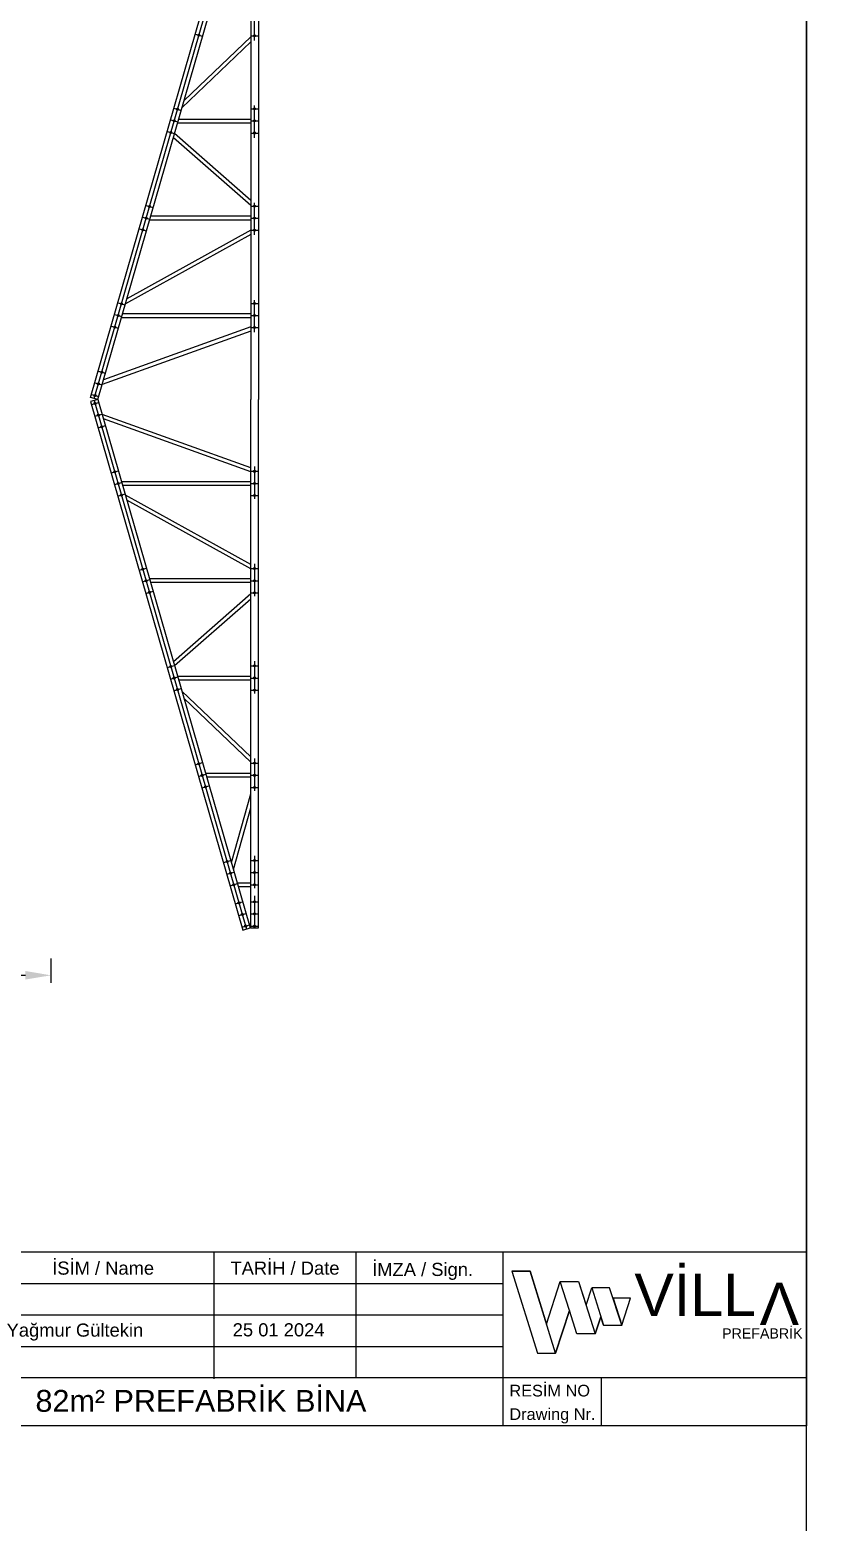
# Model space of a CAD drawing. Header units: millimetres. Extents: x 202729 to 220821, y -210537 to -202962.
# Drawn here: x 209312 to 209934, y -207576 to -206403 of the extents above; entities that cross this region are included whole.
import ezdxf
from ezdxf.enums import TextEntityAlignment as Align

# ---------------------------------------------------------------- set-up
doc = ezdxf.new("R2010")
doc.units = ezdxf.units.MM
doc.header["$MEASUREMENT"] = 0
for name, color, linetype in [('1', 250, 'Continuous'), ('Block1', 255, 'Continuous'), ('DUVAR', 7, 'Continuous'), ('ZEMİN', 191, 'Continuous'), ('ÖLÇÜLENDİRME', 121, 'Continuous')]:
    doc.layers.add(name, color=color, linetype=linetype)
doc.styles.add('133', font='times.ttf')
doc.styles.get("Standard").update_dxf_attribs({"font": 'arial.ttf'})
doc.dimstyles.new('MAKAS', dxfattribs={"dimscale": 20, "dimtxt": 1.3, "dimasz": 1, "dimexe": 0.3, "dimexo": 0.3, "dimgap": 0.1, "dimtad": 1, "dimrnd": 1, "dimzin": 12, "dimdsep": 46, "dimlunit": 6, "dimtxsty": '133', "dimcen": 0.8, "dimdle": 0.0005, "dimclrd": 4, "dimclre": 6, "dimclrt": 2, "dimazin": 3, "dimtfac": 1, "dimtmove": 0, "dimatfit": 2, "dimldrblk": 'DOTSMALL', "dimfxl": 0, "dimtolj": 1, "dimtzin": 0, "dimarcsym": 0})

# ---------------------------------------------------------------- blocks, each defined once
blk = doc.blocks.new('*D7374')
at = {"layer": 'Defpoints', "color": 0}
for p in [(208993.1, -207127.2), (209328.9, -207127.2), (209328.9, -207146.4)]:
    blk.add_point(p, dxfattribs=at)
at = {"layer": 'DUVAR', "color": 6, "lineweight": -2}
for p, q in [((208993.1, -207133.2), (208993.1, -207152.4)), ((209328.9, -207133.2), (209328.9, -207152.4))]:
    blk.add_line(p, q, dxfattribs=at)
at = {"layer": 'DUVAR', "color": 4, "lineweight": -2}
blk.add_line((209013.1, -207146.4), (209308.9, -207146.4), dxfattribs=at)
at = {"layer": 'DUVAR', "color": 4}
for points in [[(209013.1, -207143), (209013.1, -207149.7), (208993.1, -207146.4)], [(209308.9, -207149.7), (209308.9, -207143), (209328.9, -207146.4)]]:
    blk.add_solid(points, dxfattribs=at)
at = {"layer": 'DUVAR', "color": 2, "insert": (209161, -207131.2), "char_height": 26, "attachment_point": 5, "style": '133'}
blk.add_mtext('\\A1;336', dxfattribs=at)
blk = doc.blocks.new('_DotSmall')
at = {"color": 0, "linetype": 'ByBlock', "const_width": 0.5}
blk.add_lwpolyline([(-0.0625, 0, 1), (0.0625, 0, 1)], format="xyb", close=True, dxfattribs=at)

msp = doc.modelspace()

# ---------------------------------------------------------------- linework, layer by layer
at = {"linetype": 'Continuous', "lineweight": 25}
msp.add_line((209922.706, -207462.963), (209073.941, -207462.963), dxfattribs=at)
at = {"color": 254, "linetype": 'Continuous', "lineweight": 25, "ltscale": 1}
for p, q in [((209922.706, -207462.963), (209684.134, -207462.963)), ((209761.26, -207462.963), (209761.26, -207500.565))]:
    msp.add_line(p, q, dxfattribs=at)
at = {"color": 2}
for points in [[(209922.706, -203379.081), (220819.065, -203379.081), (220819.065, -210537.41), (209922.706, -210537.41)], [(209922.706, -207500.565), (207778.624, -207500.565), (207778.624, -206045.924), (209922.706, -206045.924)], [(209073.941, -207363.864), (209922.706, -207363.864), (209922.706, -207500.565), (209073.941, -207500.565)]]:
    msp.add_lwpolyline(points, close=True, dxfattribs=at)
msp.add_lwpolyline([(209691.032, -207379.011), (209711.313, -207443.406), (209725.435, -207443.406), (209705.488, -207379.011), (209691.032, -207379.011), (209705.488, -207379.011), (209718.429, -207420.789), (209729.142, -207387.065), (209743.617, -207387.065), (209756.503, -207428.345), (209742.205, -207428.345), (209736.361, -207409.878), (209725.435, -207443.406), (209736.361, -207409.878), (209729.142, -207387.065), (209743.617, -207387.065), (209749.42, -207405.654), (209754.032, -207392.004), (209763.034, -207421.465), (209761.065, -207415.019), (209756.503, -207428.345), (209761.065, -207415.019), (209763.034, -207421.465), (209777.509, -207421.465), (209784.394, -207400.295), (209770.66, -207400.295), (209777.509, -207421.465), (209767.977, -207392.004), (209754.032, -207392.004)])
at = {"layer": '1', "color": 7, "linetype": 'Continuous', "lineweight": 25, "ltscale": 1}
msp.add_line((209684.134, -207363.864), (209684.134, -207500.565), dxfattribs=at)
at = {"layer": '1', "color": 254, "linetype": 'Continuous', "lineweight": 25, "ltscale": 1, "flags": 128}
for points in [[(209456.891, -207363.864), (209456.891, -207463.595)], [(209568.404, -207363.864), (209568.404, -207462.963)]]:
    msp.add_lwpolyline(points, dxfattribs=at)
at = {"layer": '1', "color": 255, "linetype": 'Continuous', "lineweight": 25, "ltscale": 1, "flags": 128}
for points in [[(209073.941, -207388.639), (209284.526, -207388.639), (209456.891, -207388.639), (209527.113, -207388.639), (209684.134, -207388.639)], [(209073.941, -207413.414), (209284.526, -207413.414), (209456.891, -207413.414), (209527.113, -207413.414), (209684.134, -207413.414)], [(209073.941, -207438.188), (209284.526, -207438.188), (209456.891, -207438.188), (209527.113, -207438.188), (209684.134, -207438.188)]]:
    msp.add_lwpolyline(points, dxfattribs=at)
at = {"layer": 'Block1', "color": 1}
for p, q in [((209360.009, -206691.989), (209479.752, -206276.489)), ((209365.774, -206693.65), (209485.517, -206278.15)), ((209485.963, -206278.15), (209485.963, -206693.65)), ((209491.963, -206278.15), (209491.963, -206693.65)), ((209485.963, -206412.591), (209431.88, -206464.268)), ((209485.963, -206408.442), (209433.53, -206458.542)), ((209428.456, -206476.15), (209485.963, -206476.15)), ((209429.32, -206473.15), (209485.963, -206473.15)), ((209425.167, -206487.562), (209485.963, -206541.01)), ((209426.085, -206484.375), (209485.963, -206537.015)), ((209485.963, -206552.65), (209406.409, -206552.65)), ((209485.963, -206549.65), (209407.274, -206549.65)), ((209485.963, -206564.023), (209387.43, -206618.507)), ((209485.963, -206560.595), (209388.605, -206614.429)), ((209384.363, -206629.15), (209485.963, -206629.15)), ((209385.227, -206626.15), (209485.963, -206626.15)), ((209365.774, -206693.65), (209360.009, -206691.989)), ((209365.774, -206693.65), (209360.009, -206695.312)), ((209360.009, -206695.312), (209479.752, -207110.812)), ((209365.774, -206693.65), (209485.517, -207109.15)), ((209485.963, -207109.15), (209485.963, -206693.65)), ((209491.963, -207109.15), (209491.963, -206693.65)), ((209384.363, -206758.15), (209485.963, -206758.15)), ((209385.227, -206761.15), (209485.963, -206761.15)), ((209485.963, -206823.277), (209387.43, -206768.793)), ((209485.963, -206826.705), (209388.605, -206772.871)), ((209485.963, -206834.65), (209406.409, -206834.65)), ((209485.963, -206837.65), (209407.274, -206837.65)), ((209425.167, -206899.738), (209485.963, -206846.29)), ((209426.085, -206902.925), (209485.963, -206850.285)), ((209428.456, -206911.15), (209485.963, -206911.15)), ((209429.32, -206914.15), (209485.963, -206914.15)), ((209485.963, -206974.709), (209431.88, -206923.032)), ((209485.963, -206978.858), (209433.53, -206928.759)), ((209485.963, -206987.65), (209450.502, -206987.65)), ((209485.963, -206990.65), (209451.367, -206990.65)), ((209470.722, -207057.812), (209485.963, -207003.762)), ((209472.298, -207063.279), (209485.963, -207014.817)), ((209475.286, -207073.65), (209485.963, -207073.65)), ((209476.151, -207076.65), (209485.963, -207076.65)), ((209479.752, -207110.812), (209485.517, -207109.15)), ((209485.963, -207106.15), (209484.652, -207106.15)), ((209485.963, -207109.15), (209485.517, -207109.15)), ((209485.963, -207109.15), (209491.963, -207109.15))]:
    msp.add_line(p, q, dxfattribs=at)
at = {"layer": 'Block1', "color": 2}
for p, q in [((209362.892, -206692.819), (209482.634, -206277.319)), ((209442.299, -206406.448), (209448.064, -206408.109)), ((209485.963, -206407.65), (209491.963, -206407.65)), ((209425.514, -206464.691), (209431.279, -206466.352)), ((209485.963, -206465.15), (209491.963, -206465.15)), ((209420.252, -206482.948), (209426.018, -206484.609)), ((209422.883, -206473.819), (209428.648, -206475.481)), ((209485.963, -206474.65), (209491.963, -206474.65)), ((209485.963, -206484.15), (209491.963, -206484.15)), ((209403.467, -206541.191), (209409.233, -206542.852)), ((209485.963, -206541.65), (209491.963, -206541.65)), ((209400.837, -206550.319), (209406.602, -206551.981)), ((209485.963, -206551.15), (209491.963, -206551.15)), ((209398.206, -206559.448), (209403.971, -206561.109)), ((209485.963, -206560.65), (209491.963, -206560.65)), ((209381.421, -206617.691), (209387.186, -206619.352)), ((209485.963, -206618.15), (209491.963, -206618.15)), ((209376.16, -206635.948), (209381.925, -206637.609)), ((209378.79, -206626.819), (209384.556, -206628.481)), ((209485.963, -206627.65), (209491.963, -206627.65)), ((209485.963, -206637.15), (209491.963, -206637.15)), ((209365.942, -206671.401), (209371.708, -206673.062)), ((209363.312, -206680.529), (209369.077, -206682.191)), ((209360.681, -206689.658), (209366.446, -206691.319)), ((209362.892, -206694.481), (209482.634, -207109.981)), ((209360.681, -206697.642), (209366.446, -206695.981)), ((209363.312, -206706.771), (209369.077, -206705.109)), ((209365.942, -206715.899), (209371.708, -206714.238)), ((209376.16, -206751.353), (209381.925, -206749.691)), ((209485.963, -206750.15), (209491.963, -206750.15)), ((209378.79, -206760.481), (209384.556, -206758.82)), ((209485.963, -206759.65), (209491.963, -206759.65)), ((209381.421, -206769.61), (209387.186, -206767.948)), ((209485.963, -206769.15), (209491.963, -206769.15)), ((209398.206, -206827.852), (209403.971, -206826.191)), ((209400.837, -206836.981), (209406.602, -206835.319)), ((209485.963, -206826.65), (209491.963, -206826.65)), ((209485.963, -206836.15), (209491.963, -206836.15)), ((209403.467, -206846.109), (209409.233, -206844.448)), ((209485.963, -206845.65), (209491.963, -206845.65)), ((209420.252, -206904.352), (209426.018, -206902.691)), ((209485.963, -206903.15), (209491.963, -206903.15)), ((209422.883, -206913.481), (209428.648, -206911.819)), ((209485.963, -206912.65), (209491.963, -206912.65)), ((209425.514, -206922.609), (209431.279, -206920.948)), ((209485.963, -206922.15), (209491.963, -206922.15)), ((209442.299, -206980.852), (209448.064, -206979.191)), ((209444.93, -206989.981), (209450.695, -206988.319)), ((209485.963, -206979.65), (209491.963, -206979.65)), ((209447.56, -206999.109), (209453.326, -206997.448)), ((209485.963, -206989.15), (209491.963, -206989.15)), ((209485.963, -206998.65), (209491.963, -206998.65)), ((209464.452, -207057.724), (209470.218, -207056.062)), ((209485.963, -207056.15), (209491.963, -207056.15)), ((209467.083, -207066.852), (209472.848, -207065.191)), ((209485.963, -207065.65), (209491.963, -207065.65)), ((209469.714, -207075.981), (209475.479, -207074.319)), ((209485.963, -207075.15), (209491.963, -207075.15)), ((209473.818, -207090.224), (209479.584, -207088.562)), ((209485.963, -207088.65), (209491.963, -207088.65)), ((209476.449, -207099.352), (209482.215, -207097.691)), ((209485.963, -207098.15), (209491.963, -207098.15)), ((209479.08, -207108.481), (209484.845, -207106.819)), ((209485.963, -207107.65), (209491.963, -207107.65))]:
    msp.add_line(p, q, dxfattribs=at)
at = {"layer": 'Block1', "color": 1}
for centre, radius in [((209445.182, -206407.279), 0.8), ((209445.182, -206407.279), 0.4), ((209488.963, -206407.65), 0.8), ((209488.963, -206407.65), 0.4), ((209428.397, -206465.521), 0.8), ((209428.397, -206465.521), 0.4), ((209488.963, -206465.15), 0.8), ((209488.963, -206465.15), 0.4), ((209423.135, -206483.778), 0.8), ((209423.135, -206483.778), 0.4), ((209425.766, -206474.65), 0.8), ((209425.766, -206474.65), 0.4), ((209488.963, -206474.65), 0.8), ((209488.963, -206484.15), 0.8), ((209488.963, -206474.65), 0.4), ((209488.963, -206484.15), 0.4), ((209406.35, -206542.021), 0.8), ((209406.35, -206542.021), 0.4), ((209488.963, -206541.65), 0.8), ((209488.963, -206541.65), 0.4), ((209403.719, -206551.15), 0.8), ((209403.719, -206551.15), 0.4), ((209488.963, -206551.15), 0.8), ((209488.963, -206551.15), 0.4), ((209401.089, -206560.278), 0.8), ((209401.089, -206560.278), 0.4), ((209488.963, -206560.65), 0.8), ((209488.963, -206560.65), 0.4), ((209384.304, -206618.521), 0.8), ((209384.304, -206618.521), 0.4), ((209488.963, -206618.15), 0.8), ((209488.963, -206618.15), 0.4), ((209379.042, -206636.778), 0.8), ((209379.042, -206636.778), 0.4), ((209381.673, -206627.65), 0.8), ((209381.673, -206627.65), 0.4), ((209488.963, -206627.65), 0.8), ((209488.963, -206637.15), 0.8), ((209488.963, -206627.65), 0.4), ((209488.963, -206637.15), 0.4), ((209368.825, -206672.232), 0.8), ((209368.825, -206672.232), 0.4), ((209366.194, -206681.36), 0.8), ((209366.194, -206681.36), 0.4), ((209363.564, -206690.489), 0.8), ((209363.563, -206690.489), 0.4), ((209363.564, -206696.812), 0.8), ((209363.563, -206696.812), 0.4), ((209366.194, -206705.94), 0.8), ((209366.194, -206705.94), 0.4), ((209368.825, -206715.069), 0.8), ((209368.825, -206715.069), 0.4), ((209379.042, -206750.522), 0.8), ((209379.042, -206750.522), 0.4), ((209488.963, -206750.15), 0.8), ((209488.963, -206750.15), 0.4), ((209381.673, -206759.65), 0.8), ((209381.673, -206759.65), 0.4), ((209488.963, -206759.65), 0.8), ((209488.963, -206759.65), 0.4), ((209384.304, -206768.779), 0.8), ((209384.304, -206768.779), 0.4), ((209488.963, -206769.15), 0.8), ((209488.963, -206769.15), 0.4), ((209401.089, -206827.022), 0.8), ((209401.089, -206827.022), 0.4), ((209403.719, -206836.15), 0.8), ((209403.719, -206836.15), 0.4), ((209488.963, -206826.65), 0.8), ((209488.963, -206836.15), 0.8), ((209488.963, -206826.65), 0.4), ((209488.963, -206836.15), 0.4), ((209406.35, -206845.279), 0.8), ((209406.35, -206845.279), 0.4), ((209488.963, -206845.65), 0.8), ((209488.963, -206845.65), 0.4), ((209423.135, -206903.522), 0.8), ((209423.135, -206903.522), 0.4), ((209488.963, -206903.15), 0.8), ((209488.963, -206903.15), 0.4), ((209425.766, -206912.65), 0.8), ((209425.766, -206912.65), 0.4), ((209488.963, -206912.65), 0.8), ((209488.963, -206912.65), 0.4), ((209428.397, -206921.779), 0.8), ((209428.397, -206921.779), 0.4), ((209488.963, -206922.15), 0.8), ((209488.963, -206922.15), 0.4), ((209445.182, -206980.022), 0.8), ((209445.182, -206980.022), 0.4), ((209447.812, -206989.15), 0.8), ((209447.812, -206989.15), 0.4), ((209488.963, -206979.65), 0.8), ((209488.963, -206989.15), 0.8), ((209488.963, -206979.65), 0.4), ((209488.963, -206989.15), 0.4), ((209450.443, -206998.279), 0.8), ((209450.443, -206998.279), 0.4), ((209488.963, -206998.65), 0.8), ((209488.963, -206998.65), 0.4), ((209467.335, -207056.893), 0.8), ((209467.335, -207056.893), 0.4), ((209488.963, -207056.15), 0.8), ((209488.963, -207056.15), 0.4), ((209469.966, -207066.022), 0.8), ((209469.966, -207066.022), 0.4), ((209488.963, -207065.65), 0.8), ((209488.963, -207065.65), 0.4), ((209472.597, -207075.15), 0.8), ((209472.596, -207075.15), 0.4), ((209488.963, -207075.15), 0.8), ((209488.963, -207075.15), 0.4), ((209476.701, -207089.393), 0.8), ((209476.701, -207089.393), 0.4), ((209488.963, -207088.65), 0.8), ((209488.963, -207088.65), 0.4), ((209479.332, -207098.522), 0.8), ((209479.332, -207098.522), 0.4), ((209488.963, -207098.15), 0.8), ((209488.963, -207098.15), 0.4), ((209481.963, -207107.65), 0.8), ((209481.963, -207107.65), 0.4), ((209488.963, -207107.65), 0.8), ((209488.963, -207107.65), 0.4)]:
    msp.add_circle(centre, radius, dxfattribs=at)
at = {"layer": 'ZEMİN', "color": 1}
for p, q in [((209485.963, -206636.636), (209370.191, -206678.327)), ((209485.963, -206639.825), (209369.165, -206681.884)), ((209485.963, -206747.476), (209369.165, -206705.416)), ((209485.963, -206750.664), (209370.191, -206708.974))]:
    msp.add_line(p, q, dxfattribs=at)
at = {"layer": 'ÖLÇÜLENDİRME', "color": 2, "ltscale": 0.5}
for p, q in [((209488.963, -206411.337), (209488.963, -206385.959)), ((209488.963, -206487.837), (209488.963, -206462.459)), ((209488.963, -206564.337), (209488.963, -206538.959)), ((209488.963, -206640.837), (209488.963, -206615.459)), ((209488.963, -206746.463), (209488.963, -206771.842)), ((209488.963, -206822.963), (209488.963, -206848.342)), ((209488.963, -206899.463), (209488.963, -206924.842)), ((209488.963, -206975.963), (209488.963, -207001.342)), ((209488.963, -207052.463), (209488.963, -207077.841)), ((209488.963, -207083.772), (209488.963, -207109.15))]:
    msp.add_line(p, q, dxfattribs=at)

# ---------------------------------------------------------------- texts
at = {"attachment_point": 1}
for s, insert, char_height in [('{\\f@Arial Unicode MS|b0|i0|c162|p34;VİLL}', (209787.446, -207380.987), 33.264), ('{\\f@Arial Unicode MS|b0|i0|c162|p34;PREFABRİK}', (209856.4, -207423.951), 7.98336)]:
    msp.add_mtext_dynamic_manual_height_columns(s, width=1365.36836, gutter_width=12.5, heights=[297.917], dxfattribs=dict(at, insert=insert, char_height=char_height))
at = {"insert": (209916.849, -207421.369), "char_height": 33.264, "attachment_point": 1, "rotation": 180}
msp.add_mtext_dynamic_manual_height_columns('{\\f@Arial Unicode MS|b0|i0|c162|p34;V}', width=1365.36836, gutter_width=12.5, heights=[297.917], dxfattribs=at)
at = {"layer": '1', "color": 0, "lineweight": 25}
for s, height, p in [('İSİM / Name', 10.32282, (209329.869, -207381.753)), ('TARİH / Date', 10.32282, (209469.964, -207381.744)), ('İMZA / Sign.', 10.32282, (209581.345, -207382.785)), ('Yağmur Gültekin', 10.32282, (209294.052, -207430.489)), ('RESİM NO', 9.1758, (209689.2, -207477.5)), ('Drawing Nr.', 9.17584, (209689.2, -207495.979))]:
    msp.add_text(s, height=height, dxfattribs=at).set_placement(p)
msp.add_text('25 01 2024', height=10.3228, dxfattribs=at).set_placement((209543.921, -207430.267), align=Align.RIGHT)
msp.add_text('82m² PREFABRİK BİNA', height=17.18342, dxfattribs=at).set_placement((209446.785, -207489.565), align=Align.CENTER)

# ---------------------------------------------------------------- dimensions: what is measured, and where the dimension line sits
at = {"layer": 'DUVAR', "color": 1}
dim = msp.add_aligned_dim(p1=(208993.143, -207127.23), p2=(209328.893, -207127.23), distance=-19.147, dimstyle='MAKAS', dxfattribs=at)
dim.commit()
dim.dimension.update_dxf_attribs({"geometry": '*D7374', "text_midpoint": (209161.018, -207131.182)})

doc.saveas('drawing.dxf')
